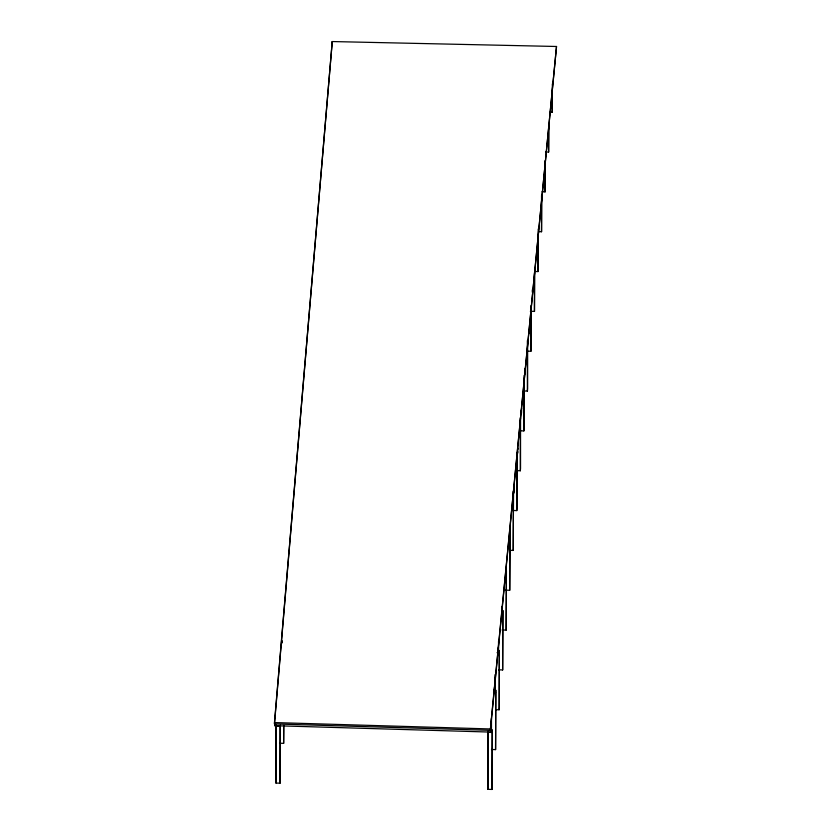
<?xml version="1.0" encoding="UTF-8"?>
<svg xmlns="http://www.w3.org/2000/svg" width="831" height="831" viewBox="0 0 831 831"><rect width="100%" height="100%" fill="white"/><g stroke="black" fill="none" stroke-linecap="round" stroke-linejoin="round"><path stroke-width="1.25" d="M274.479 722.565L332.255 41.55L556.521 46.484L490.394 730.324L274.479 723.936L274.479 722.565L490.394 728.953L556.521 46.484M274.479 723.936L332.255 41.55L332.255 42.932M280.307 725.099L280.089 783.176L275.975 783.062L276.183 724.985M516.207 470.637L520.331 470.751L520.538 468.383L520.538 417.858M519.749 430.801L523.862 430.915L524.07 428.536L524.07 375.435M526.812 351.118L530.936 351.243L531.144 306.12M534.915 271.477L538.01 271.571L538.218 269.192L538.218 229.034M538.457 231.641L541.542 231.735L541.75 194.381M545.52 151.969L548.616 152.063L548.824 126.364M550.091 112.164L552.148 112.227L552.355 109.848L552.355 83.941M281.854 642.436L282.01 640.701L282.01 643.101M490.747 730.356L490.581 732.09L274.791 725.702L274.947 723.978M279.517 743.226L283.631 743.34L283.838 725.421M491.464 749.489L495.577 749.614L495.785 690.239L493.728 690.177M499.109 709.778L499.327 650.403L499.327 707.399L499.109 709.778L496.024 709.684M509.933 530.895L509.715 590.27L505.601 590.145M528.796 332.068L528.641 333.802L528.641 331.403M541.989 191.805L545.074 191.899L545.292 161.027M495.577 749.614L495.785 690.239M502.651 669.942L502.859 610.567L502.651 669.942L498.527 669.817M506.183 630.106L506.401 570.731L506.183 630.106L502.069 629.981M513.257 550.434L513.465 491.059L513.257 550.434L510.172 550.34M512.675 510.473L516.789 510.587L517.007 508.219L517.007 452.511M524.309 390.986L527.394 391.079L527.612 388.7L527.612 340.783M530.355 311.282L534.468 311.407L534.686 272.765M509.715 590.27L510.037 527.623L509.87 532.951M492.045 732.454L487.922 732.329L487.922 789.325L492.045 789.45L492.253 730.075L490.197 730.023M487.922 789.325L488.14 731.249M492.045 789.45L492.253 730.075M490.581 728.496L490.747 726.761L490.581 732.09M498.465 647.11L498.299 652.428L498.465 650.704M502.153 609.009L502.319 607.284L502.153 612.603L502.069 606.661M517.588 449.696L517.755 447.971L517.588 453.3L517.755 451.565M497.052 652.719L499.109 652.782M493.521 692.555L495.577 692.618M552.148 91.493L552.148 112.227M548.616 126.156L548.616 152.063M545.074 160.809L545.074 191.899M541.542 195.462L541.542 231.735M538.01 237.895L538.01 271.571M534.468 272.547L534.468 311.407M532.328 289.832L532.328 292.232M530.936 305.912L530.936 351.243M527.394 340.565L527.394 391.079M523.862 382.987L523.862 430.915M521.619 408.146L521.442 413.464L521.442 409.87M520.331 417.65L520.331 470.751M516.789 453.601L516.789 510.587M498.527 641.324L498.527 651.681M495.203 683.965L495.203 690.436M494.996 674.679L494.996 691.517M491.464 718.4L491.464 731.353M490.394 728.953L490.394 730.324M283.631 726.502L283.631 743.34M280.089 783.176L280.089 726.19L275.975 726.065L275.975 783.062M274.791 723.302L274.791 725.702M525.265 368.31L525.109 373.638L525.265 368.31M494.601 686.936L494.435 692.265L494.601 686.936M513.901 487.797L513.724 493.126L513.901 487.797M506.183 567.459L506.006 572.777L506.183 567.459"/></g></svg>
